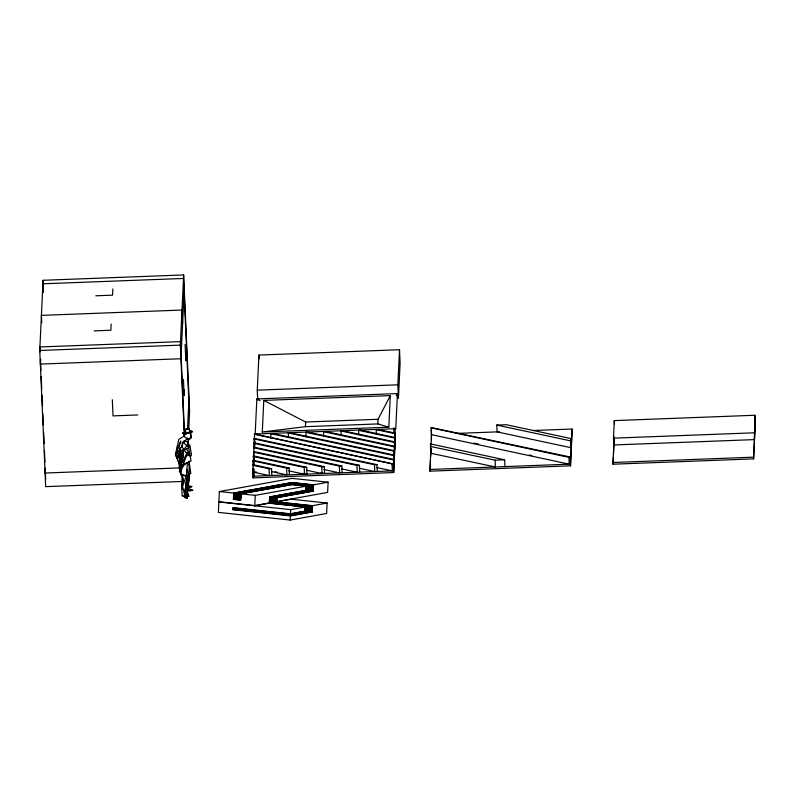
<?xml version="1.0" encoding="UTF-8"?>
<svg xmlns="http://www.w3.org/2000/svg" width="795" height="795" viewBox="0 0 795 795"><rect width="100%" height="100%" fill="white"/><g stroke="black" fill="none" stroke-linecap="round" stroke-linejoin="round"><path stroke-width="1.19" d="M184.192 433.275L190.363 431.894L188.862 428.505L184.529 429.221L184.808 432.232L183.804 432.997L184.182 436.296L184.778 432.828L184.182 436.296L188.514 440.062L191.138 437.826L190.74 431.923L190.075 431.705M182.572 445.111L182.085 446.889L179.988 448.201L181.19 459.093L180.306 456.241L183.069 453.866L179.451 471.664L181.061 470.72L183.118 465.999L187.451 462.402L186.418 476.185L181.111 474.824L181.131 464.131L183.933 449.205L186.994 445.568L188.206 442.239L184.46 440.668L182.313 442.557L182.085 446.889L186.696 453.726L188.733 454.313L190.244 455.952L190.989 461.1L183.387 464.31M178.786 447.913L180.773 441.006C176.997 448.519 174.95 457.811 180.048 465.214M185.046 488.806L184.917 493.536L187.471 498.445L182.234 495.593L181.528 486.262L182.979 480.071L182.274 474.834L183.178 480.697L181.528 486.262M177.215 453.289L177.454 445.637L178.756 439.337L184.679 435.859M182.582 481.442L45.693 486.649L39.75 350.476L43.079 280.287L183.665 274.941L189.608 411.114L188.753 429.27M40.575 359.251L40.346 364.09L180.932 358.744L184.261 288.565M45.335 468.185L45.096 473.025L179.521 467.917M111.171 324.062L110.873 330.253L94.158 330.889M112.83 288.973L112.542 295.164L95.817 295.8M184.122 431.784L180.336 345.129L183.665 274.941M184.44 389.48L184.142 395.672L183.436 379.473M186.1 354.381L185.801 360.572L185.096 344.384M187.521 428.962L189.011 397.5M188.147 441.901L188.286 438.949M328.097 482.197L313.528 484.831L291.984 482.535L233.73 493.069L233.432 499.32L240.617 500.095L240.915 493.834L291.884 484.622L306.244 486.152L306.055 490.326L269.644 496.905L269.455 500.87L276.64 501.635L327.61 492.413L328.097 482.197L292.172 478.361L219.36 491.539L218.873 501.754L254.788 505.59L269.356 502.957M253.973 469.328L252.75 469.07L253.973 469.328L254.271 476.135L253.048 475.877M271.552 468.662L252.959 464.678L252.929 465.304L269.058 468.752L271.552 468.662L271.84 475.47M253.327 465.453L253.158 460.295L289.122 467.997L289.42 474.804M306.691 467.331L253.367 455.903L253.337 456.529L304.207 467.42L306.691 467.331L306.989 474.138L303.352 473.353M253.844 458.953L253.575 451.52L324.271 466.655L324.569 473.462L320.971 472.697M341.84 465.989L253.784 447.138L253.754 447.754L339.356 466.089L341.84 465.989L342.138 472.796M359.42 465.323L253.993 442.745L253.963 443.372L356.925 465.413L359.42 465.323L359.708 472.131M254.47 445.786L254.201 438.363L376.989 464.658L377.287 471.465M254.4 434.279L393.316 464.032L255.642 434.239L254.4 434.279L254.768 442.795M253.198 472.558L253.029 476.185L393.614 470.839L395.284 435.749M253.545 465.294L253.665 462.72M253.774 460.454L254.002 455.615M254.41 447.138L254.688 441.096M393.893 432.391L393.744 428.992L394.986 428.942L395.353 437.449L393.694 472.548L253.108 477.884L253.217 475.47M253.675 465.791L254.022 458.526M254.539 447.635L254.708 444.007M255.185 434.02L256.845 398.931L397.43 393.585L395.771 428.674L255.185 434.02L257.65 433.712M257.699 400.054L257.262 390.156L258.922 355.057L399.517 349.721L400.104 363.335L398.444 398.424L397.848 384.81L399.517 349.721M254.788 505.59L255.274 495.374L306.244 486.152M262.29 432.003L263.791 400.412L390.325 395.602L388.825 427.193L262.29 432.003L305.439 426.677L377.834 423.924L388.825 427.193M254.778 505.799L269.346 503.156L269.445 501.079L312.544 505.68L327.103 503.046L326.616 513.471L290.205 520.059L218.377 512.378L218.864 501.963L290.692 509.635L305.26 507.001L305.061 511.165L290.503 513.799L233.034 507.667L232.935 509.744L290.404 515.885L312.246 511.93L312.544 505.68M276.64 501.635L276.829 497.67L313.24 491.091L313.528 484.831M290.205 520.059L290.394 515.885M290.503 513.799L290.692 509.635M291.884 484.622L291.984 482.535M305.439 426.677L305.658 422.026L263.791 400.412M377.834 423.924L378.052 419.273L390.325 395.602M393.813 466.764L393.545 459.341L273.212 433.573L270.727 433.663L270.926 438.204M288.297 432.997L290.781 432.897L393.754 454.949L393.724 455.575L288.297 432.997L288.496 437.538M394.221 457.99L393.962 450.566L308.361 432.232L305.876 432.331L306.075 436.862M323.446 431.655L325.93 431.566L394.161 446.174L394.131 446.8L323.446 431.655L323.644 436.197M341.015 430.989L343.51 430.9L394.37 441.791L394.34 442.408L341.015 430.989L341.214 435.531M394.847 444.832L394.578 437.399L361.079 430.224L358.595 430.324L358.793 434.865M376.164 429.658L378.649 429.558L394.787 433.017L394.757 433.633L376.164 429.658L376.363 434.199M394.986 428.942L393.744 428.992M430.353 446.422L495.126 460.166L495.424 466.973L430.651 453.229L430.473 443.918L504.636 459.798L504.934 466.615M431.238 427.869L568.932 457.364L569.23 464.171L431.536 434.676L431.248 427.561L570.194 457.006L570.552 465.82L429.956 471.167L430.86 448.887M431.029 445.26L431.546 434.368M429.956 471.167L430.473 460.275M430.651 456.648L431.049 448.171M431.447 439.705L431.248 427.561M570.194 457.006L568.932 457.364M570.949 440.957L571.068 438.582L506.306 424.709L496.786 425.067L497.084 431.884L571.247 447.764L570.949 440.957L496.786 425.067M532.67 430.522L572.132 429.032L570.472 464.121L429.886 469.467M570.552 465.82L572.132 429.032M754.882 415.258L754.346 439.615L613.76 444.962L613.462 438.154L614.287 420.605L754.882 415.258L755.25 423.775L753.59 458.864L612.995 464.21L614.147 436.773M612.995 464.21L613.343 456.946M613.462 454.531L614.147 440.003M753.59 458.864L755.18 422.066M185.235 497.72L186.06 481.482L188.107 475.281L186.408 475.579L182.641 486.311L185.235 497.72L186.229 483.678L188.107 474.933M180.704 468.722L179.451 471.664L180.803 457.383M182.84 457.503L183.069 453.866L183.327 457.344M189.13 464.926L189.468 461.398M182.194 486.699L182.443 484.374M186.408 475.579L187.093 469.358L189.22 475.539L186.408 475.579L186.418 476.185M187.58 479.057L185.623 494.271L186.169 496.507L188.832 496.378L187.391 492.165L189.458 476.901L188.355 474.873M186.437 494.391L186.169 496.507L184.758 492.622M180.306 456.241L181.022 450.825L179.988 448.201L180.306 456.241L183.933 449.205L185.642 449.602L188.852 447.585L188.206 442.239L184.46 440.668L183.883 442.944L188.852 447.585L187.988 444.196M181.061 470.72L179.64 471.018L180.853 463.117L180.515 452.762C178.974 459.947 178.239 468.056 181.111 474.824M189.876 430.701L191.804 431.148L191.684 431.923L185.394 433.941L182.532 433.205L184.331 432.45L182.532 433.205L183.625 433.841M187.272 488.796L189.21 477.914L188.753 474.357M179.64 471.018L180.386 466.973M179.451 471.664L181.131 464.131L186.696 453.726L183.466 463.366M186.229 483.678L188.107 475.281M177.454 445.637L175.407 454.581L177.315 458.904M189.22 475.539L189.041 461.12L190.81 473.432L189.508 474.357M181.687 462.73L180.564 465.969L180.246 459.56M177.017 450.427L175.407 454.581L176.997 457.831L180.018 457.89L178.895 463.107L179.859 464.767M396.317 395.731L397.43 393.585M190.343 457.065L191.506 454.889L189.747 444.693M182.671 444.753L178.885 450.954L178.279 457.165L176.997 457.831L178.14 456.042M190.422 433.702L190.949 436.703L188.514 440.062L187.401 437.906M184.559 441.652L187.004 438.373M180.425 449.473L178.885 450.954L177.146 450.835M188.733 454.313L186.259 456.3L183.655 461.974L183.118 465.999L182.373 464.787M190.74 431.923L187.222 433.474L184.142 433.722M181.022 450.825L183.933 449.205M191.804 431.148L192.012 431.983L190.999 432.44L185.394 433.941M186.885 433.106L184.549 430.324L188.862 428.505L190.363 431.894M187.004 487.752L191.784 486.57L188.524 485.636M233.482 499.33L240.716 498.018M232.935 509.734L240.189 508.422M276.62 501.844L291.189 499.21L327.103 503.046M186.974 487.415L191.784 486.57L187.024 487.027M39.75 350.476L180.336 345.129M257.262 390.156L397.848 384.81M137.823 414.95L113.019 415.884L112.314 399.696M305.658 422.026L378.052 419.273M457.443 433.384L499.379 431.794M613.462 438.154L754.048 432.808M253.128 460.911L286.637 468.086L289.122 467.997M253.545 452.136L321.786 466.754L324.271 466.655M254.171 438.979L374.505 464.747L376.989 464.658M495.126 460.166L504.636 459.798M612.925 462.511L753.511 457.165M187.342 490.863L190.78 490.982L187.501 489.412M190.542 490.207L192.976 490.376L187.62 488.06M187.918 433.146L192.012 431.983M291.427 482.635L313.528 484.99M290.165 482.863L313.508 485.357M288.903 483.092L313.488 485.715M287.641 483.32L313.469 486.073M286.389 483.549L313.459 486.441M285.127 483.777L313.439 486.798M283.865 484.006L291.05 484.771M306.234 486.391L313.419 487.156M282.603 484.234L289.787 485M306.224 486.749L313.409 487.524M281.341 484.453L288.525 485.228M306.204 487.116L313.389 487.882M280.078 484.682L287.263 485.457M306.184 487.474L313.369 488.239M278.816 484.91L286.001 485.685M306.174 487.832L313.349 488.607M277.564 485.139L284.739 485.914M306.154 488.2L313.339 488.965M276.302 485.367L283.487 486.133M306.135 488.557L313.319 489.322M275.04 485.596L282.225 486.361M306.115 488.915L313.3 489.69M273.778 485.825L280.963 486.59M306.105 489.283L313.29 490.048M272.516 486.053L279.701 486.818M306.085 489.641L313.27 490.406M271.254 486.282L278.439 487.047M306.065 489.998L313.25 490.763M270.002 486.51L277.177 487.275M305.916 490.346L313.24 491.091M268.74 486.739L275.925 487.504M304.654 490.575L311.839 491.34M267.478 486.967L274.663 487.733M303.392 490.803L310.577 491.568M266.216 487.196L273.401 487.961M302.13 491.032L309.315 491.797M264.954 487.424L272.138 488.19M300.868 491.26L308.053 492.026M263.692 487.653L270.876 488.418M299.616 491.489L306.791 492.254M262.439 487.882L269.614 488.647M298.354 491.717L305.538 492.483M261.177 488.11L268.362 488.875M297.091 491.946L304.276 492.711M259.915 488.329L267.1 489.104M295.829 492.175L303.014 492.94M258.653 488.557L265.838 489.332M294.567 492.403L301.752 493.168M257.391 488.786L264.576 489.561M293.305 492.632L300.49 493.397M256.129 489.014L263.314 489.79M292.053 492.85L299.228 493.625M254.877 489.243L262.052 490.008M290.791 493.079L297.976 493.854M253.615 489.472L260.8 490.237M289.529 493.307L296.714 494.083M252.353 489.7L259.538 490.465M288.267 493.536L295.452 494.301M251.091 489.929L258.276 490.694M287.005 493.765L294.19 494.53M249.829 490.157L257.014 490.922M285.743 493.993L292.928 494.758M248.567 490.386L255.752 491.151M284.491 494.222L291.666 494.987M247.315 490.614L254.489 491.38M283.229 494.45L290.413 495.215M246.053 490.843L253.237 491.608M281.967 494.679L289.151 495.444M244.79 491.072L251.975 491.837M280.705 494.907L287.889 495.673M243.528 491.3L250.713 492.065M279.442 495.136L286.627 495.901M242.266 491.529L249.451 492.294M278.18 495.365L285.365 496.13M241.004 491.757L248.189 492.522M276.928 495.593L284.103 496.358M239.752 491.986L246.927 492.751M275.666 495.822L282.841 496.587M238.49 492.214L245.675 492.979M274.404 496.05L281.589 496.815M237.228 492.433L244.413 493.208M273.142 496.279L280.327 497.044M235.966 492.661L243.151 493.437M271.88 496.507L279.065 497.272M234.704 492.89L241.889 493.665M270.618 496.726L277.803 497.501M219.36 491.539L255.274 495.374M269.644 496.915L276.819 497.759M233.71 493.516L240.895 494.281M269.624 497.352L276.809 498.117M233.69 493.874L240.875 494.639M269.604 497.71L276.789 498.475M233.67 494.232L240.855 494.997M269.584 498.067L276.769 498.843M233.651 494.599L240.845 495.365M269.575 498.435L276.759 499.2M233.641 494.957L240.825 495.722M269.555 498.793L276.74 499.558M233.621 495.315L240.805 496.08M269.535 499.151L276.72 499.926M233.601 495.673L240.786 496.448M269.525 499.518L276.7 500.284M233.591 496.04L240.776 496.805M269.505 499.876L276.69 500.641M233.571 496.398L240.756 497.163M269.485 500.234L276.67 500.999M233.551 496.756L240.736 497.531M269.465 500.602L276.65 501.367M233.541 497.123L240.726 497.889M233.521 497.481L240.706 498.246M269.435 501.317L312.534 505.918M233.501 497.839L240.686 498.614M269.416 501.675L312.514 506.286M233.482 498.207L240.666 498.972M269.406 502.043L312.495 506.644M233.472 498.564L240.656 499.33M269.386 502.4L312.485 507.001M233.452 498.922L240.637 499.687M269.366 502.758L312.465 507.369M233.432 499.29L240.617 500.055M269.356 503.126L312.445 507.727M269.346 503.165L305.26 507.001M305.25 507.319L312.425 508.084M305.23 507.677L312.415 508.452M305.21 508.045L312.395 508.81M305.201 508.403L312.375 509.168M305.181 508.76L312.365 509.535M305.161 509.128L312.346 509.893M305.141 509.486L312.326 510.251M305.131 509.843L312.306 510.619M305.111 510.211L312.296 510.976M305.091 510.569L312.276 511.334M305.071 510.927L312.256 511.692M305.061 511.165L312.246 511.93M304.634 511.245L311.819 512.01M303.372 511.473L310.557 512.238M302.12 511.702L309.295 512.467M300.858 511.93L308.043 512.695M299.596 512.159L306.781 512.924M298.334 512.387L305.519 513.153M297.072 512.616L304.256 513.381M295.82 512.845L302.994 513.61M294.557 513.073L301.732 513.838M293.295 513.302L300.48 514.067M292.033 513.52L299.218 514.295M290.771 513.749L297.956 514.524M233.024 507.945L296.694 514.753M233.005 508.303L295.432 514.971M232.985 508.671L294.17 515.2M232.975 509.029L292.918 515.428M232.955 509.386L291.656 515.657M183.307 475.022L185.374 475.39M473.86 443.113L478.689 444.157M529.42 455.018L531.835 455.535M358.595 430.324L394.549 438.025M305.876 432.331L393.932 451.182M270.727 433.663L393.515 459.957M376.671 467.53L392.372 470.888L392.074 464.081M359.161 468.205L374.803 471.554L374.505 464.747M341.482 468.851L357.223 472.23L356.925 465.413M323.982 469.537L339.654 472.896L339.356 466.089M306.522 470.233L322.084 473.562L321.786 466.754M288.764 470.859L304.505 474.227L304.207 467.42M275.03 471.723L277.435 472.24M271.373 471.564L286.935 474.893L286.637 468.086M254.41 471.733L256.735 472.24M254.37 472.359L269.356 475.569L269.058 468.752M182.313 442.557L183.883 442.944M393.575 428.028L395.771 428.674M256.845 398.931L260.154 400.63M182.234 495.593L187.471 498.445L185.523 493.884M186.905 452.405L188.932 453.557L190.244 455.952M186.159 448.628L189.916 454.313L188.137 445.26M187.242 492.244L188.832 496.378L185.623 494.271L185.285 489.541M190.949 436.703L191.138 437.826M182.065 487.852L182.224 488.925L182.164 474.426M188.932 453.557L189.13 455.933M614.287 420.605L614.436 424.013M571.068 438.582L571.357 445.389M430.671 448.459L430.771 450.725M394.787 433.017L395.055 440.45M394.578 437.399L394.877 444.216M394.37 441.791L394.638 449.215M394.161 446.174L394.429 453.607M393.962 450.566L394.25 457.373M393.754 454.949L394.022 462.382M393.545 459.341L393.843 466.148M393.336 463.724L393.694 472.548M258.922 355.057L259.091 358.774M254.201 438.363L254.499 445.17M253.993 442.745L254.161 447.903M253.784 447.138L254.002 453.428M253.575 451.52L253.873 458.327M253.367 455.903L253.635 463.336M253.158 460.295L253.406 465.969M252.959 464.678L253.217 472.111M252.75 469.07L253.108 477.884M189.439 414.622L183.496 278.459L42.91 283.795L43.288 292.461M182.592 323.654L182.005 310.04L41.41 315.377L41.738 322.81M184.39 430.751L180.505 341.621L39.919 346.968L40.128 351.917M184.231 434.259L184.341 436.733M43.079 280.287L43.347 286.478M40.456 359.34L40.943 370.49M41.211 376.671L41.757 389.053M42.026 395.244L42.513 406.384M42.831 413.817L43.318 424.957M43.646 432.381L44.132 443.521M44.46 450.954L44.947 462.094M45.216 468.285L45.703 479.425M182.284 475.211L182.542 483.559M184.529 429.221L184.549 430.324"/></g></svg>
